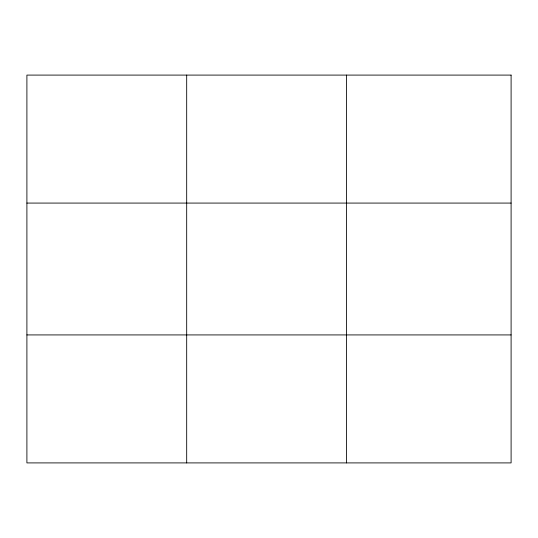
<?xml version="1.0" encoding="UTF-8"?>
<svg xmlns="http://www.w3.org/2000/svg" width="538" height="538" viewBox="0 0 538 538"><rect width="100%" height="100%" fill="white"/><g stroke="black" fill="none" stroke-linecap="round" stroke-linejoin="round"><path stroke-width="0.81" d="M186.686 462.909L186.686 75.091M346.472 462.909L346.472 75.091M26.9 203.075L511.1 203.075M26.9 334.925L511.1 334.925M511.1 75.091L511.1 462.909L26.9 462.909L26.9 75.091L511.1 75.091"/></g></svg>
